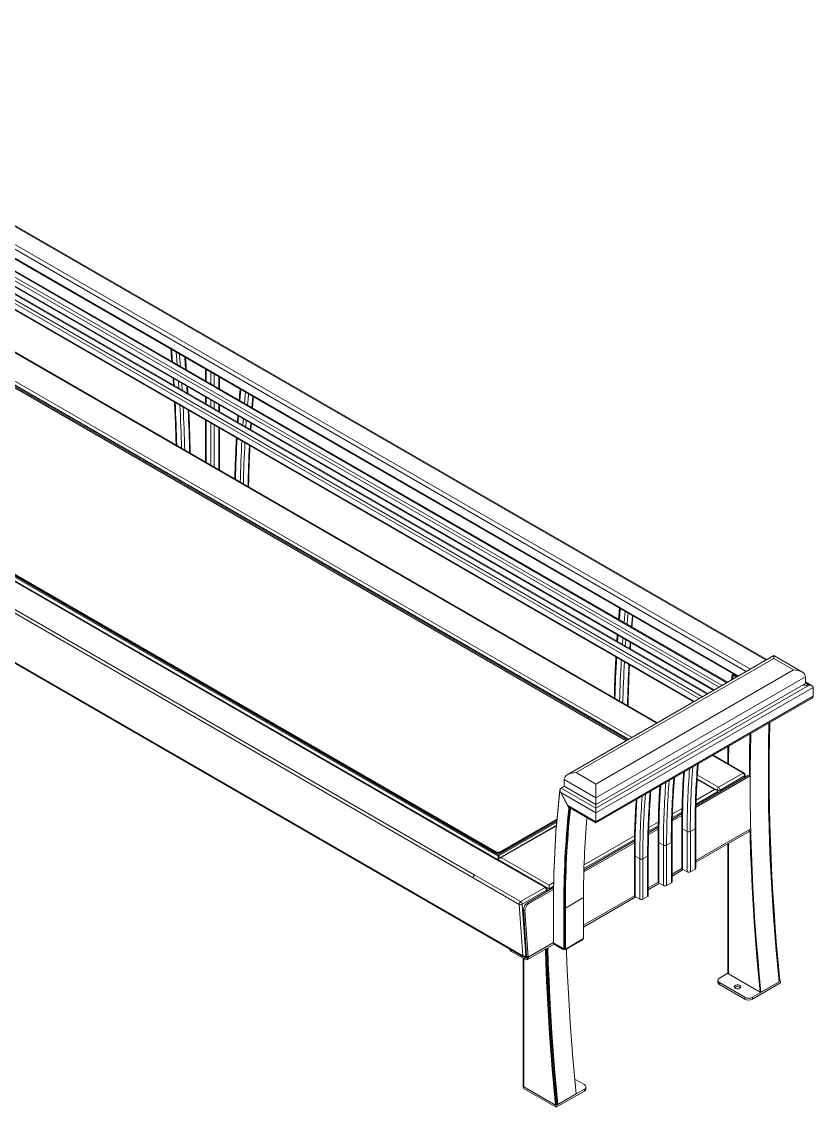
# Model space of a CAD drawing. Header units: millimetres. Extents: x 117 to 4973, y 109 to 3302.
# Drawn here: x 4173 to 4973, y 938 to 2035 of the extents above; entities that cross this region are included whole.
import ezdxf

# ---------------------------------------------------------------- set-up
doc = ezdxf.new("R2010")
doc.units = ezdxf.units.MM
doc.layers.add('ZANO_R', color=7, linetype='Continuous', lineweight=0)

msp = doc.modelspace()

# ---------------------------------------------------------------- linework, layer by layer
at = {"layer": 'ZANO_R'}
for p, q in [((4926.3, 1390.7), (3809.7, 2035.3)), ((3809.7, 2034.3), (4925.5, 1390.2)), ((3791.3, 2021.9), (4905.5, 1378.7)), ((3794.5, 2024.8), (4909.6, 1381.1)), ((3783.3, 2016.5), (4896.8, 1373.6)), ((3784.1, 2017), (4897.7, 1374.1)), ((3821, 1976.7), (4881.2, 1364.6)), ((3825.7, 1979.5), (4886, 1367.4)), ((4886.7, 1367.8), (3826.9, 1979.6)), ((3819.4, 1973.9), (4878, 1362.8)), ((3819.4, 1968.4), (4873.2, 1360)), ((3819.8, 1967.4), (4872.6, 1359.6)), ((3822.3, 1952.9), (4861.2, 1353.1)), ((3827, 1955.7), (4866, 1355.9)), ((4866.7, 1356.3), (3828.2, 1955.8)), ((3820.7, 1950.1), (4858, 1351.3)), ((3820.7, 1944.6), (4853.2, 1348.5)), ((3821.1, 1943.6), (4852.6, 1348.1)), ((4814.9, 1326.4), (3800.6, 1911.9)), ((4815.6, 1326.7), (3801.7, 1912.1)), ((4786.9, 1310.2), (3774.2, 1894.9)), ((3775.8, 1897.6), (4790.1, 1312.1)), ((4785.4, 1309.3), (3822.9, 1864.9)), ((4786.6, 1310), (3824.1, 1865.6)), ((4784.3, 1308.7), (3825.5, 1862.2)), ((4655.8, 1187.2), (3646.8, 1769.7)), ((4657, 1187.3), (3647.9, 1769.8)), ((3656, 1768.5), (4654.8, 1192)), ((3657.2, 1769.2), (4656, 1192.6)), ((4653.6, 1194), (3658.4, 1768.5)), ((3660.8, 1767.6), (4652, 1195.4)), ((4653.1, 1195.4), (3662, 1767.6)), ((3662.5, 1768.1), (4653.4, 1196.1)), ((3622.2, 1755.5), (4631.2, 1173)), ((4629.6, 1170.1), (3620.6, 1752.6)), ((3577.9, 1727.4), (4679.6, 1091.4)), ((3578.4, 1726.5), (4680.1, 1090.5)), ((4339.1, 1683.9), (4338.2, 1696.1)), ((4359.1, 1684), (4359.1, 1672.3)), ((4359.8, 1671.9), (4359.8, 1683.7)), ((4364.6, 1669.2), (4364.6, 1680.9)), ((4367.8, 1667.3), (4367.8, 1679)), ((4326.4, 1675), (4326.8, 1667.9)), ((4327.5, 1667.5), (4327, 1674.6)), ((4332.3, 1664.8), (4331.8, 1671.8)), ((4335.6, 1662.9), (4335.1, 1669.9)), ((4372.6, 1664.6), (4372.6, 1676.3)), ((4373.2, 1664.2), (4373.2, 1675.9)), ((4406, 1645.3), (4407, 1656.4)), ((4359.1, 1656), (4359.1, 1649.3)), ((4359.8, 1648.9), (4359.8, 1655.7)), ((4364.6, 1646.1), (4364.6, 1652.9)), ((4367.8, 1644.3), (4367.8, 1651.1)), ((4372.6, 1641.5), (4372.6, 1648.3)), ((4373.2, 1641.1), (4373.2, 1647.9)), ((4391.9, 1637.1), (4391.4, 1630.6)), ((4392.1, 1630.2), (4392.6, 1636.7)), ((4359.1, 1633), (4359.1, 1590.2)), ((4359.8, 1589.9), (4359.8, 1632.6)), ((4364.6, 1587.1), (4364.6, 1629.8)), ((4367.8, 1585.3), (4367.8, 1628)), ((4372.6, 1582.5), (4372.6, 1625.2)), ((4373.2, 1582.1), (4373.2, 1624.8)), ((4396.9, 1627.5), (4397.4, 1634)), ((4400, 1625.7), (4400.4, 1632.2)), ((4789.4, 1423.9), (4790.4, 1435.1)), ((4775.2, 1415.8), (4774.8, 1409.3)), ((4775.5, 1408.9), (4775.9, 1415.4)), ((4780.3, 1406.1), (4780.7, 1412.7)), ((4783.3, 1404.4), (4783.8, 1410.9)), ((4933.2, 1394.7), (4725.1, 1274.5)), ((4961.7, 1378.3), (4933.2, 1394.7)), ((4933.2, 1394.7), (4933.2, 1391.8)), ((4961.7, 1378.3), (4933.3, 1394.7)), ((4933.3, 1391.8), (4733.6, 1276.5)), ((4933.2, 1391.8), (4733.6, 1276.5)), ((4953.2, 1380.3), (4933.2, 1391.8)), ((4953.2, 1380.3), (4933.3, 1391.8)), ((4753.5, 1265), (4953.2, 1380.3)), ((4753.6, 1265), (4953.2, 1380.3)), ((4965.2, 1373.4), (4753.6, 1251.2)), ((4891.3, 1375.5), (4890.7, 1370.1)), ((4892.4, 1376.2), (4891.3, 1375.5)), ((4891.3, 1375.5), (4892.1, 1375.1)), ((4892.1, 1375.1), (4891.6, 1370.7)), ((4892.1, 1375), (4891.6, 1370.7)), ((4892.1, 1375.1), (4893.2, 1375.7)), ((4892.8, 1375.4), (4892.1, 1375)), ((4895.6, 1372.9), (4892.1, 1375)), ((4892.8, 1375.4), (4896.4, 1373.4)), ((4965.2, 1373.4), (4965.2, 1366.5)), ((4969, 1365), (4753.5, 1240.6)), ((4973.2, 1362.6), (4753.5, 1235.8)), ((4753.6, 1244.4), (4965.2, 1366.5)), ((4969, 1365), (4962.6, 1365)), ((4972, 1364.3), (4965.2, 1368.2)), ((4965.2, 1367.2), (4969, 1365)), ((4973.2, 1353.6), (4973.2, 1362.6)), ((4973.2, 1353.6), (4753.5, 1226.8)), ((4753.5, 1225.8), (4972, 1351.9)), ((4902.2, 1275.9), (4871.3, 1293.8)), ((4903.4, 1276.1), (4872, 1294.2)), ((4886.7, 1290.5), (4886.7, 1285.7)), ((4887.5, 1290), (4887.5, 1285.2)), ((4733.6, 1276.5), (4753.6, 1265)), ((4733.6, 1276.5), (4753.5, 1265)), ((4854.7, 1243.4), (4907.8, 1274.1)), ((4854.7, 1241.6), (4909.4, 1273.2)), ((4856.1, 1274), (4877.5, 1261.7)), ((4877.5, 1261.7), (4902.2, 1275.9)), ((4903.8, 1273.2), (4879.1, 1258.9)), ((4903.8, 1271.8), (4903.8, 1273.2)), ((4904.5, 1272.2), (4904.5, 1274.1)), ((4909.4, 1273.2), (4909.4, 1257.8)), ((4909.4, 1273.2), (4909.4, 1273.2)), ((4721.6, 1262.8), (4718.4, 1260.9)), ((4753.6, 1251.2), (4721.6, 1269.6)), ((4721.6, 1269.6), (4721.6, 1262.8)), ((4753.5, 1251.2), (4721.6, 1269.6)), ((4721.6, 1269.6), (4721.6, 1262.8)), ((4721.6, 1262.8), (4753.6, 1244.4)), ((4721.6, 1262.8), (4753.5, 1244.4)), ((4873.5, 1259.3), (4855.8, 1269.5)), ((4875.9, 1258.9), (4855.9, 1270.4)), ((4875.8, 1258.8), (4855.9, 1270.3)), ((4717.1, 1259.1), (4717.4, 1259.3)), ((4717.4, 1258.9), (4717.1, 1259.1)), ((4717.5, 1258.3), (4717.1, 1258.2)), ((4717.1, 1258.2), (4726.3, 1240.9)), ((4753.5, 1235.8), (4718.1, 1256.3)), ((4718.1, 1256.3), (4725.1, 1243.2)), ((4753.5, 1240.6), (4718.4, 1260.9)), ((4753.5, 1251.2), (4753.5, 1244.4)), ((4753.6, 1251.2), (4753.6, 1244.4)), ((4876.7, 1257.5), (4854.8, 1244.8)), ((4854.9, 1248.6), (4873.5, 1259.3)), ((4875.9, 1258.7), (4875.9, 1258.9)), ((4876.7, 1257.5), (4876.7, 1256.1)), ((4879.1, 1258.9), (4879.1, 1257.5)), ((4753.5, 1226.8), (4725.1, 1243.2)), ((4726.9, 1241.2), (4726.3, 1240.9)), ((4726.3, 1240.1), (4726.3, 1240.9)), ((4726.3, 1240.1), (4727.1, 1240.5)), ((4727, 1241.1), (4753.5, 1225.8)), ((4727.1, 1240.6), (4727.5, 1240.9)), ((4727.9, 1240.1), (4727.1, 1240.6)), ((4727.9, 1240.1), (4728.3, 1240.4)), ((4753.5, 1244.4), (4753.5, 1240.6)), ((4753.5, 1240.6), (4753.5, 1235.8)), ((4753.5, 1235.8), (4753.5, 1240.6)), ((4830.9, 1234.8), (4840.6, 1240.3)), ((4656.1, 1196.1), (4714.2, 1229.6)), ((4714.1, 1228.7), (4656.4, 1195.4)), ((4744.6, 1231), (4744.4, 1230.9)), ((4753.5, 1235.8), (4753.5, 1226.8)), ((4761, 1230.1), (4761, 1230.1)), ((4830.7, 1227.7), (4840.4, 1233.3)), ((4840.5, 1236.6), (4830.8, 1231)), ((4830.8, 1229.6), (4840.4, 1235.2)), ((4654.8, 1193.3), (4714, 1227.5)), ((4713.7, 1223.5), (4655.7, 1190)), ((4656, 1192.6), (4713.9, 1226.1)), ((4713.6, 1222.7), (4658, 1190.6)), ((4753.5, 1226.8), (4753.5, 1225.8)), ((4753.5, 1225.8), (4753.5, 1226.8)), ((4816.5, 1222.8), (4806.8, 1217.2)), ((4806.8, 1215.8), (4816.5, 1221.4)), ((4806.8, 1213.9), (4816.5, 1219.5)), ((4807, 1220.9), (4816.6, 1226.5)), ((4840.3, 1220.8), (4840.3, 1179.9)), ((4845.8, 1217.1), (4841, 1219.8)), ((4841, 1219.8), (4841, 1179)), ((4853.8, 1219.8), (4849, 1217.1)), ((4853.8, 1219.8), (4853.8, 1179)), ((4854.4, 1179.9), (4854.4, 1220.8)), ((4909.4, 1219.4), (4854.4, 1187.7)), ((4792.5, 1208.9), (4741.5, 1179.5)), ((4741.5, 1178.1), (4792.5, 1207.5)), ((4741.7, 1183.2), (4792.6, 1212.7)), ((4816.4, 1206.9), (4816.4, 1166.1)), ((4830.5, 1166.1), (4830.5, 1206.9)), ((4845.8, 1217.1), (4845.8, 1176.3)), ((4849, 1217.1), (4849, 1176.3)), ((4854.4, 1185.9), (4908.3, 1217)), ((4653.2, 1195.4), (4653.4, 1196.1)), ((4653.4, 1196.1), (4656.1, 1196.1)), ((4656.1, 1196.1), (4656.4, 1195.4)), ((4741.4, 1176.2), (4792.5, 1205.7)), ((4821.8, 1203.2), (4817, 1206)), ((4817, 1206), (4817, 1165.2)), ((4821.8, 1203.2), (4821.8, 1162.4)), ((4829.8, 1206), (4825, 1203.2)), ((4825, 1203.2), (4825, 1162.4)), ((4829.8, 1206), (4829.8, 1165.2)), ((4886.7, 1204.5), (4886.7, 1073.7)), ((4887.5, 1205), (4887.5, 1073.3)), ((4652, 1195.4), (4655.2, 1195.4)), ((4656, 1195.5), (4653.6, 1194)), ((4654.8, 1193.3), (4656, 1192.6)), ((4656, 1192.6), (4654.8, 1192)), ((4654.8, 1192), (4654.8, 1188.6)), ((4706.2, 1159.1), (4654.8, 1188.7)), ((4654.8, 1188.7), (4654.8, 1188.6)), ((4655.2, 1195.4), (4655.2, 1195.5)), ((4702.2, 1160.4), (4655.8, 1187.2)), ((4656.4, 1195.4), (4656, 1195.4)), ((4656, 1192.6), (4656, 1190.2)), ((4656.4, 1194.3), (4656.4, 1195.4)), ((4703.3, 1160.6), (4657, 1187.3)), ((4658, 1190.6), (4706.2, 1162.7)), ((4792.4, 1193.1), (4792.4, 1152.3)), ((4797.8, 1189.4), (4793.1, 1192.2)), ((4793.1, 1192.2), (4793.1, 1151.4)), ((4797.8, 1189.4), (4797.8, 1148.6)), ((4805.8, 1192.2), (4801, 1189.4)), ((4801, 1189.4), (4801, 1148.6)), ((4805.8, 1192.2), (4805.8, 1151.4)), ((4806.5, 1152.3), (4806.5, 1193.1)), ((4840.4, 1179.6), (4830.5, 1173.9)), ((4830.5, 1172), (4841.8, 1178.6)), ((4841, 1179), (4845.8, 1176.3)), ((4849, 1176.3), (4853.8, 1179)), ((4675.9, 1143.3), (4629.6, 1170.1)), ((4631.2, 1173), (4677.5, 1146.2)), ((4706.2, 1162.7), (4710.9, 1165.5)), ((4816.4, 1165.8), (4806.5, 1160)), ((4806.5, 1158.2), (4817.8, 1164.7)), ((4817, 1165.2), (4821.8, 1162.4)), ((4825, 1162.4), (4829.8, 1165.2)), ((4677.5, 1146.2), (4702.2, 1160.4)), ((4703.8, 1157.7), (4679.1, 1143.5)), ((4684.3, 1145), (4710.9, 1160.4)), ((4685.9, 1144.1), (4710.8, 1158.5)), ((4703.8, 1156.3), (4703.8, 1157.7)), ((4704.4, 1156.7), (4704.4, 1158.6)), ((4710.9, 1161.8), (4706.2, 1159.1)), ((4706.2, 1159.1), (4706.2, 1157.7)), ((4722, 1152.2), (4722, 1152.2)), ((4792.5, 1151.9), (4741.1, 1122.3)), ((4679.6, 1091.4), (4675.9, 1143.3)), ((4679.1, 1143.5), (4682.8, 1091.5)), ((4685.9, 1144.1), (4684.3, 1145)), ((4710.8, 1145.7), (4710.8, 1146.6)), ((4710.8, 1146.6), (4710.8, 1146.6)), ((4710.8, 1104.2), (4710.8, 1145.7)), ((4722.8, 1139.7), (4741.1, 1150.3)), ((4741.1, 1120.5), (4793.8, 1150.9)), ((4741.1, 1150.3), (4741.1, 1108.8)), ((4793.1, 1151.4), (4797.8, 1148.6)), ((4801, 1148.6), (4805.8, 1151.4)), ((4680.3, 1137.8), (4681.9, 1136.8)), ((4683.6, 1090.9), (4680.3, 1137.8)), ((4685.2, 1090), (4681.9, 1136.8)), ((4721.2, 1139.7), (4722, 1140.1)), ((4721.2, 1139.7), (4721.2, 1098.2)), ((4722.8, 1139.7), (4722, 1140.1)), ((4722, 1140.1), (4722, 1098.8)), ((4722, 1140.1), (4722, 1098.8)), ((4722.8, 1139.7), (4722.8, 1098.2)), ((4722.8, 1098.2), (4741.1, 1108.8)), ((4739.7, 1108), (4739.7, 1107.3)), ((4666.7, 1098.2), (4666.7, 1097.3)), ((4667.6, 1096.2), (4667.6, 1097.7)), ((4684.3, 1087.7), (4711.3, 1103.3)), ((4710.8, 1104.8), (4685.2, 1090)), ((4721.2, 1098.2), (4710.8, 1104.2)), ((4711.1, 1104), (4711.1, 1103.9)), ((4711.9, 1103.7), (4719.7, 1099.1)), ((4711.9, 1103.7), (4711.9, 1102.7)), ((4711.9, 1102.7), (4719.7, 1098.2)), ((4719.7, 1099.1), (4719.7, 1098.2)), ((4721.2, 1098.2), (4721.7, 1098.5)), ((4722.2, 1098.5), (4722.8, 1098.2)), ((4723.9, 1098.2), (4739.7, 1107.3)), ((4723.9, 1098.8), (4723.9, 1098.2)), ((4667.6, 1096.2), (4681.7, 1088)), ((4680, 1089), (4680, 959.5)), ((4680.8, 1088.5), (4680.8, 959.1)), ((4681.1, 1090.2), (4681.7, 1089.8)), ((4681.7, 1089.8), (4683.6, 1090.9)), ((4681.7, 1088), (4681.7, 1089.8)), ((4682.4, 1090.5), (4683.6, 1091.2)), ((4682.8, 1091.5), (4683.6, 1092)), ((4683.4, 1089.8), (4684.7, 1088)), ((4685.2, 1090), (4683.6, 1090.9)), ((4876.6, 1066.6), (4876.6, 1064.7)), ((4886.7, 1073.7), (4878.3, 1068.9)), ((4878.3, 1064.3), (4903.9, 1049.5)), ((4878.3, 1064.3), (4878.3, 1062.4)), ((4887.5, 1073.3), (4886.7, 1073.7)), ((4887.5, 1073.3), (4919.4, 1054.8)), ((4940.2, 1065.9), (4911.8, 1049.5)), ((4938.6, 1065.1), (4920.2, 1054.5)), ((4938.5, 1065.9), (4938.6, 1065.9)), ((4938.6, 1065.9), (4939.4, 1066.3)), ((4939.4, 1066.3), (4940.2, 1065.9)), ((4940.2, 1065.9), (4940.2, 1064)), ((4878.3, 1062.4), (4903.9, 1047.7)), ((4940.2, 1064), (4911.8, 1047.7)), ((4920.2, 1054.5), (4919.4, 1054.8)), ((4903.9, 1049.5), (4903.9, 1047.7)), ((4911.8, 1049.5), (4911.8, 1047.7)), ((4741.9, 961.2), (4732, 966.8)), ((4680, 959.5), (4680, 957.7)), ((4713.5, 940.2), (4680, 959.5)), ((4680.8, 959.1), (4680, 959.5)), ((4713.5, 938.3), (4680, 957.7)), ((4680.8, 959.1), (4712.7, 940.6)), ((4711.4, 963.5), (4712.3, 963)), ((4713.5, 940.2), (4741.9, 956.5)), ((4713.5, 938.3), (4741.9, 954.7)), ((4741.9, 956.5), (4741.9, 954.7)), ((4743.5, 957), (4743.5, 958.9)), ((4733.5, 951.8), (4715.1, 941.2)), ((4712.7, 940.6), (4713.5, 941.1)), ((4713.5, 940.2), (4713.5, 938.3)), ((4715.1, 941.2), (4714.3, 941.6))]:
    msp.add_line(p, q, dxfattribs=at)
at = {"layer": 'ZANO_R', "flags": 128}
for points in [[(4325.7, 1691.6), (4325.4, 1696.4), (4324.7, 1703.9)], [(4330.6, 1688.8), (4330.2, 1693.6), (4329.5, 1701.1)], [(4333.9, 1686.9), (4333.4, 1693.6), (4332.9, 1699.2)], [(4340.7, 1659.9), (4340.4, 1665.4), (4340.3, 1666.9)], [(4393.8, 1652.3), (4394.2, 1656.6), (4394.8, 1663.4)], [(4398.6, 1649.5), (4399, 1653.9), (4399.6, 1660.7)], [(4401.7, 1647.8), (4402.2, 1653.9), (4402.7, 1658.9)], [(4404.4, 1623.1), (4404.8, 1628.3), (4404.8, 1629.7)], [(4777.2, 1431), (4777.6, 1435.3), (4778.2, 1442.1)], [(4782, 1428.2), (4782.4, 1432.5), (4783, 1439.3)], [(4785, 1426.5), (4785.6, 1432.5), (4786.1, 1437.6)], [(4787.8, 1401.8), (4788.1, 1407), (4788.2, 1408.3)], [(4933.3, 1394.7), (4933.3, 1394.6), (4933.3, 1394.3), (4933.3, 1393.9), (4933.3, 1393.4), (4933.3, 1392.7), (4933.3, 1391.8)], [(4928.5, 1326.8), (4928.4, 1324.5), (4928, 1307.7), (4927.8, 1290.9), (4927.8, 1274), (4927.9, 1257), (4928.1, 1240), (4928.5, 1222.8), (4929, 1205.6), (4929.7, 1188.3), (4930.6, 1170.9), (4931.5, 1153.4), (4932.6, 1135.9), (4933.9, 1118.3), (4935.3, 1100.6), (4936.9, 1082.9), (4938.6, 1065.1)], [(4929.2, 1327.2), (4929.2, 1325.8), (4928.8, 1309.1), (4928.6, 1292.3), (4928.6, 1275.4), (4928.7, 1258.4), (4928.9, 1241.3), (4929.3, 1224.1), (4929.8, 1206.9), (4930.5, 1189.6), (4931.4, 1172.2), (4932.3, 1154.7), (4933.5, 1137.2), (4934.7, 1119.6), (4936.1, 1101.9), (4937.7, 1084.2), (4939.4, 1066.3)], [(4909.3, 1315.7), (4909.2, 1314.4), (4908.9, 1297.6), (4908.7, 1280.8), (4908.6, 1273.6)], [(4909.3, 1315.7), (4909.2, 1314.3), (4908.9, 1297.6), (4908.7, 1280.7), (4908.6, 1273.6)], [(4910.1, 1316.2), (4910, 1313.9), (4909.7, 1297.1), (4909.5, 1280.3), (4909.4, 1263.4), (4909.5, 1246.4), (4909.8, 1229.3), (4910.1, 1212.2), (4910.7, 1195), (4911.4, 1177.7), (4912.2, 1160.3), (4913.2, 1142.8), (4914.3, 1125.3), (4915.5, 1107.7), (4917, 1090), (4918.5, 1072.3), (4920.2, 1054.5)], [(4886.9, 1302.8), (4886.9, 1301.3), (4886.7, 1290.5)], [(4887.7, 1303.3), (4887.7, 1300.9), (4887.5, 1290)], [(4887.7, 1303.3), (4887.7, 1300.9), (4887.5, 1290)], [(4927.8, 1276.9), (4927.8, 1274.9), (4927.9, 1257.9), (4928.1, 1240.8), (4928.5, 1223.7), (4929.1, 1206.4), (4929.7, 1189.1), (4930.6, 1171.7), (4931.5, 1154.3), (4932.7, 1136.7), (4933.9, 1119.1), (4935.3, 1101.4), (4936.9, 1083.7), (4938.6, 1065.9)], [(4753.5, 1265), (4753.5, 1264.1), (4753.5, 1263), (4753.5, 1261.8), (4753.5, 1260.6), (4753.5, 1259.4), (4753.5, 1258.1), (4753.5, 1256.8), (4753.5, 1255.6), (4753.5, 1254.4), (4753.5, 1253.2), (4753.5, 1252.2), (4753.5, 1251.2)], [(4753.6, 1265), (4753.6, 1264.1), (4753.6, 1263), (4753.6, 1261.8), (4753.6, 1260.6), (4753.6, 1259.4), (4753.6, 1258.1), (4753.6, 1256.8), (4753.6, 1255.6), (4753.6, 1254.4), (4753.6, 1253.2), (4753.6, 1252.1), (4753.6, 1251.2)], [(4909.2, 1218.1), (4909.3, 1212.7), (4909.9, 1195.4), (4910.6, 1178.1), (4911.4, 1160.7), (4912.4, 1143.2), (4913.5, 1125.7), (4914.7, 1108.1), (4916.2, 1090.4), (4917.7, 1072.6), (4919.4, 1054.8)], [(4909.2, 1218.1), (4909.3, 1212.6), (4909.9, 1195.4), (4910.6, 1178), (4911.4, 1160.7), (4912.4, 1143.2), (4913.5, 1125.7), (4914.7, 1108), (4916.2, 1090.4), (4917.7, 1072.6), (4919.4, 1054.8)], [(4817, 1206), (4816.7, 1206.2), (4816.5, 1206.4), (4816.4, 1206.7), (4816.4, 1206.9), (4816.4, 1206.9)], [(4706.2, 1159.1), (4706.2, 1159.4), (4706.2, 1159.8), (4706.2, 1160.2), (4706.2, 1160.7), (4706.2, 1161.1), (4706.2, 1161.6), (4706.2, 1162), (4706.2, 1162.4), (4706.2, 1162.7)], [(4702.7, 1098.3), (4703.1, 1083.5), (4703.8, 1065.9), (4704.6, 1048.2), (4705.6, 1030.5), (4706.7, 1012.6), (4708, 994.8), (4709.4, 976.8), (4711, 958.7), (4712.7, 940.6)], [(4703.5, 1098.7), (4703.9, 1083.9), (4704.6, 1066.3), (4705.4, 1048.7), (4706.4, 1030.9), (4707.5, 1013.1), (4708.8, 995.2), (4710.2, 977.2), (4711.8, 959.2), (4713.5, 941.1)], [(4704.3, 1099.2), (4704.7, 1084.4), (4705.4, 1066.8), (4706.2, 1049.1), (4707.2, 1031.4), (4708.3, 1013.6), (4709.6, 995.7), (4711, 977.7), (4712.6, 959.7), (4714.3, 941.6)], [(4705, 1099.6), (4705.5, 1083.9), (4706.2, 1066.4), (4707, 1048.7), (4708, 1031), (4709.1, 1013.2), (4710.4, 995.3), (4711.8, 977.3), (4713.4, 959.3), (4715.1, 941.2)], [(4721.7, 1098.6), (4721.8, 1098.6), (4722.2, 1098.7)], [(4723.8, 1098.1), (4723.9, 1094.6), (4724.6, 1077), (4725.4, 1059.3), (4726.4, 1041.6), (4727.5, 1023.8), (4728.8, 1005.9), (4730.2, 987.9), (4731.8, 969.9), (4733.5, 951.8)], [(4682.4, 1090.5), (4682.4, 1090.5), (4682.5, 1090.7), (4682.7, 1090.9), (4682.8, 1091.2), (4682.8, 1091.5)], [(4878.3, 1068.9), (4877.6, 1068.4), (4877.1, 1067.8), (4876.7, 1067.2), (4876.6, 1066.6), (4876.7, 1065.9), (4877.1, 1065.3), (4877.6, 1064.8), (4878.3, 1064.3)], [(4899.1, 1058.7), (4898.4, 1058.4), (4897.6, 1058.2), (4896.8, 1058.2), (4895.9, 1058.2), (4895.1, 1058.4), (4894.4, 1058.6), (4893.9, 1059), (4893.5, 1059.5), (4893.3, 1059.9), (4893.3, 1060.4), (4893.6, 1060.9), (4894, 1061.3), (4894.6, 1061.7), (4895.3, 1061.9), (4896.1, 1062), (4897, 1062.1), (4897.8, 1062), (4898.6, 1061.7), (4899.2, 1061.4), (4899.7, 1061), (4900, 1060.5), (4900.1, 1060.1), (4899.9, 1059.6), (4899.6, 1059.1), (4899.1, 1058.7)], [(4741.9, 956.5), (4742.6, 957), (4743.1, 957.6), (4743.4, 958.2), (4743.5, 958.9), (4743.4, 959.5), (4743.1, 960.1), (4742.6, 960.7), (4741.9, 961.2)]]:
    msp.add_lwpolyline(points, dxfattribs=at)
at = {"layer": 'ZANO_R'}
for centre, radius, start, end in [((2852.2, 1572.8), 1478.3, 1.3243, 3.0192), ((2850.3, 1570.1), 1485, 1.3183, 3.0055), ((2857.9, 1570.3), 1480.6, 1.2404, 2.9311), ((2874, 1573.5), 1469.3, 1.0166, 2.7163), ((5680.1, 1542.7), 1291, 176.8114, 178.6677), ((5680.5, 1539.9), 1286.6, 176.7977, 178.66), ((5687.6, 1539.6), 1290.5, 176.8765, 178.7345), ((5702.8, 1542), 1300.9, 177.1217, 178.969), ((6060.8, 1321.5), 1288.3, 176.8095, 178.6696), ((6063.9, 1318.6), 1286.7, 176.7976, 178.6599), ((6071.2, 1318.3), 1290.7, 176.8766, 178.7344), ((6085.9, 1320.7), 1300.6, 177.1216, 178.9693), ((5664.1, 1220.6), 810.4, 175.4317, 180.0545), ((5665, 1220.5), 824, 176.0381, 180.0453), ((5659.4, 1217.8), 813.6, 175.5852, 180.0525), ((5659.3, 1217.8), 810.4, 175.4317, 180.0545), ((4902.9, 1275), 1.14, 65.6903, 125.6183), ((4900.4, 1273), 3.47, 2.604, 57.395), ((4902.2, 1274.1), 2.26, 0, 60.0027), ((4903.4, 1274.2), 1.14, 294.3649, 354.317), ((5641.1, 1206.7), 824, 176.0381, 180.0453), ((5635.4, 1204), 813.6, 175.5852, 180.0525), ((5635.4, 1204), 810.4, 175.4317, 180.0545), ((5640.1, 1206.8), 810.4, 175.4317, 180.0545), ((4879.4, 1258.7), 3.47, 122.6059, 177.3951), ((4875.6, 1258.7), 3.47, 2.604, 57.395), ((5674.2, 1148.5), 963.4, 173.4085, 180.1128), ((5674.2, 1147.6), 963.4, 173.4084, 180.1129), ((5611.5, 1190.1), 813.6, 175.5852, 180.0525), ((5611.4, 1190.2), 810.4, 175.4317, 180.0545), ((5616.2, 1192.9), 810.4, 175.4317, 180.0545), ((4877.5, 1262), 3.47, 242.6093, 297.3907), ((5682.7, 1141.1), 961.6, 174.0945, 180.0875), ((5684.5, 1141.6), 962.5, 174.0923, 180.0853), ((5683.5, 1141.6), 961.6, 174.0945, 180.0875), ((5684.3, 1141.1), 961.6, 174.0923, 180.0854), ((5617.1, 1192.8), 824, 176.0381, 180.0453), ((5721.6, 1151.1), 980.5, 175.322, 180.0495), ((4841.4, 1220.8), 1.08, 184.0416, 247.2635), ((4853.3, 1220.9), 1.14, 294.3674, 354.2887), ((4906.7, 1219.2), 2.76, 306.2645, 335.5404), ((4829.3, 1207), 1.14, 294.3713, 354.2801), ((4847.4, 1220.1), 3.47, 242.6102, 297.3898), ((4823.4, 1206.3), 3.47, 242.608, 297.392), ((4656.5, 1186.3), 1.14, 65.6903, 125.6183), ((4793.5, 1193.2), 1.08, 184.0614, 247.2438), ((4799.4, 1192.5), 3.47, 242.61, 297.3919), ((4805.4, 1193.2), 1.14, 294.3713, 354.2801), ((4841.4, 1180.1), 1.14, 185.6888, 245.6293), ((4847.4, 1179.3), 3.47, 242.6102, 297.3898), ((4853.3, 1180.1), 1.14, 294.3649, 354.317), ((4633, 1170.1), 3.42, 122.344, 180.256), ((4817.5, 1166.2), 1.14, 185.7076, 245.6215), ((4829.3, 1166.2), 1.14, 294.3689, 354.3085), ((4702.8, 1159.5), 1.14, 65.6903, 125.6183), ((4700.3, 1157.5), 3.47, 2.604, 57.395), ((4702.2, 1158.6), 2.26, 0, 60.0027), ((4703.3, 1158.7), 1.14, 294.3649, 354.317), ((4793.5, 1152.4), 1.14, 185.7068, 245.6113), ((4805.4, 1152.4), 1.14, 294.3617, 354.3202), ((4823.4, 1165.5), 3.47, 242.608, 297.392), ((4679.4, 1143.3), 3.42, 122.344, 180.256), ((4677.4, 1146.2), 3.26, 243.1902, 301.9017), ((4675.7, 1143.3), 3.47, 2.604, 57.395), ((4688.9, 1137.8), 8.56, 122.343, 180.2556), ((4690.5, 1136.9), 8.56, 122.343, 180.2556), ((4799.4, 1151.7), 3.47, 242.61, 297.3919), ((4739.1, 1108.7), 1.51, 294.7768, 349.7891), ((4668.1, 1097.5), 1.42, 185.6986, 245.6248), ((4712.5, 1104.1), 1.48, 185.6961, 245.624), ((4721.8, 1102.2), 4.51, 242.6077, 297.3923), ((4681.1, 1094.3), 3.26, 243.189, 301.9067), ((4680.7, 1091.4), 1.06, 179.115, 235.7279), ((4681.2, 1092.4), 2.26, 240.0027, 299.9973), ((4879.5, 1065), 2.84, 185.695, 245.624), ((4896.7, 1055.6), 4.64, 49.9022, 130.0978), ((4907.8, 1057.2), 8.68, 242.6088, 297.3912), ((4907.8, 1055.4), 8.68, 242.6088, 297.3912), ((4740.7, 957.3), 2.84, 294.3704, 354.3087)]:
    msp.add_arc(centre, radius, start, end, dxfattribs=at)
for centre, major_axis, ratio, start_param, end_param in [((4953.2, 1373.4), (12, 0), 0.577382, 0, 1.570796), ((4953.2, 1373.4), (12, 0), 0.577382, 0, 1.570796), ((4969, 1362.6), (4.15, 0), 0.577382, 0, 1.570796), ((4969, 1362.6), (4.15, 0), 0.577382, 0, 1.570796), ((4969, 1353.6), (4.15, 0), 0.577382, 5.497706, 6.283185), ((4969, 1353.6), (4.15, 0), 0.577382, 5.497706, 6.283185), ((4733.6, 1269.6), (12, 0), 0.577382, 1.570796, 3.141593), ((4733.6, 1269.6), (12, 0), 0.577382, 1.570796, 3.141593), ((4720.2, 1257.5), (-1.77, 3.5), 0.61102, 0.033986, 1.033715), ((4873.5, 1257.5), (3.19, 0), 0.577382, 0, 1.570796), ((4727.1, 1244.4), (-1.77, 3.5), 0.61102, 1.604782, 2.390262), ((4658, 1188.7), (3.19, 0), 0.577382, 1.570796, 3.141593)]:
    msp.add_ellipse(centre, major_axis=major_axis, ratio=ratio, start_param=start_param, end_param=end_param, dxfattribs=at)
for points, knots in [([(4324.1, 1704.3), (4324.4, 1700.4), (4324.8, 1696.3), (4325.1, 1692.2), (4325.1, 1692)], [0, 0, 0, 0, 0.942566, 1, 1, 1, 1]), ([(4339.9, 1683.4), (4339.7, 1686), (4339.4, 1690), (4339.1, 1694.1), (4338.9, 1695.7)], [0, 0, 0, 0, 0.621239, 1, 1, 1, 1]), ([(4341.5, 1659.5), (4341.4, 1660.8), (4341.3, 1663.2), (4341.1, 1665.5), (4341, 1666.5)], [0, 0, 0, 0, 0.579876, 1, 1, 1, 1]), ([(4394.1, 1663.8), (4393.8, 1660.4), (4393.4, 1656.7), (4393.1, 1653), (4393.1, 1652.7)], [0, 0, 0, 0, 0.9319825, 1, 1, 1, 1]), ([(4327.8, 1651.1), (4328, 1646.8), (4328.5, 1637.9), (4329, 1624.7), (4329.3, 1614.4), (4329.4, 1608.7), (4329.4, 1607.4)], [0, 0, 0, 0, 0.294218, 0.602303, 0.910387, 1, 1, 1, 1]), ([(4406.6, 1644.9), (4406.8, 1647.1), (4407, 1650.8), (4407.4, 1654.5), (4407.5, 1656.1)], [0, 0, 0, 0, 0.569954, 1, 1, 1, 1]), ([(4343.7, 1599.1), (4343.6, 1602.5), (4343.5, 1610.4), (4343.1, 1622.7), (4342.7, 1633.9), (4342.4, 1640.6), (4342.3, 1642.7)], [0, 0, 0, 0, 0.234489, 0.544244, 0.853997, 1, 1, 1, 1]), ([(4405, 1622.8), (4405.1, 1623.9), (4405.2, 1626.1), (4405.4, 1628.3), (4405.4, 1629.3)], [0, 0, 0, 0, 0.512009, 1, 1, 1, 1]), ([(4390.4, 1614.9), (4390.2, 1610.8), (4389.8, 1602.4), (4389.3, 1589.6), (4388.9, 1579.8), (4388.8, 1574.3), (4388.8, 1573.1)], [0, 0, 0, 0, 0.297911, 0.607637, 0.917364, 1, 1, 1, 1]), ([(4402.7, 1565.1), (4402.8, 1568.3), (4402.9, 1575.9), (4403.3, 1587.8), (4403.7, 1598.5), (4404, 1604.9), (4404.1, 1607)], [0, 0, 0, 0, 0.2303, 0.538411, 0.846522, 1, 1, 1, 1]), ([(4777.5, 1442.5), (4777.1, 1439.1), (4776.8, 1435.4), (4776.5, 1431.7), (4776.5, 1431.4)], [0, 0, 0, 0, 0.931982, 1, 1, 1, 1]), ([(4790, 1423.6), (4790.1, 1425.7), (4790.4, 1429.5), (4790.8, 1433.2), (4790.9, 1434.8)], [0, 0, 0, 0, 0.569953, 1, 1, 1, 1]), ([(4788.4, 1401.5), (4788.5, 1402.6), (4788.6, 1404.8), (4788.7, 1406.9), (4788.8, 1408)], [0, 0, 0, 0, 0.512009, 1, 1, 1, 1]), ([(4773.8, 1393.6), (4773.6, 1389.5), (4773.1, 1381.1), (4772.6, 1368.3), (4772.3, 1358.5), (4772.2, 1353), (4772.2, 1351.8)], [0, 0, 0, 0, 0.297911, 0.607637, 0.917364, 1, 1, 1, 1]), ([(4786.1, 1343.7), (4786.2, 1347), (4786.3, 1354.6), (4786.7, 1366.4), (4787.1, 1377.2), (4787.4, 1383.6), (4787.5, 1385.7)], [0, 0, 0, 0, 0.2303, 0.538411, 0.846522, 1, 1, 1, 1]), ([(4854.4, 1220.8), (4854.4, 1222.6), (4854.4, 1227.9), (4854.5, 1236.6), (4854.8, 1246.9), (4855.2, 1257.2), (4855.7, 1267.3), (4856.3, 1276.8), (4856.7, 1282.8), (4857, 1285.5)], [0, 0, 0, 0, 0.082954, 0.240602, 0.398251, 0.555899, 0.713546, 0.871193, 1, 1, 1, 1]), ([(4842.2, 1277), (4842, 1274), (4841.6, 1267.7), (4841.1, 1257.9), (4840.7, 1247.6), (4840.5, 1237.2), (4840.3, 1228.2), (4840.3, 1222.7), (4840.3, 1220.8)], [0, 0, 0, 0, 0.1606163, 0.3444135, 0.5282113, 0.7120084, 0.8958053, 1, 1, 1, 1]), ([(4818.2, 1263.2), (4818, 1260.2), (4817.6, 1253.9), (4817.1, 1244.1), (4816.8, 1233.8), (4816.5, 1223.4), (4816.4, 1214.4), (4816.4, 1208.9), (4816.4, 1206.9)], [0, 0, 0, 0, 0.160616, 0.344413, 0.528211, 0.712008, 0.895805, 1, 1, 1, 1]), ([(4830.5, 1206.9), (4830.5, 1208.8), (4830.5, 1214.1), (4830.6, 1222.8), (4830.8, 1233.1), (4831.2, 1243.3), (4831.7, 1253.5), (4832.3, 1262.9), (4832.8, 1269), (4833, 1271.7)], [0, 0, 0, 0, 0.082954, 0.240602, 0.398251, 0.555899, 0.713546, 0.871193, 1, 1, 1, 1]), ([(4806.5, 1193.1), (4806.5, 1194.9), (4806.5, 1200.2), (4806.6, 1209), (4806.9, 1219.3), (4807.3, 1229.5), (4807.8, 1239.6), (4808.4, 1249.1), (4808.8, 1255.1), (4809, 1257.8)], [0, 0, 0, 0, 0.082954, 0.240602, 0.398251, 0.555899, 0.713546, 0.871193, 1, 1, 1, 1]), ([(4727.1, 1240.5), (4727.1, 1240.7), (4727.1, 1240.9), (4727.1, 1241), (4727.1, 1241.1)], [0, 0, 0, 0, 0.855642, 1, 1, 1, 1]), ([(4794.3, 1249.3), (4794.1, 1246.4), (4793.7, 1240), (4793.2, 1230.2), (4792.8, 1219.9), (4792.5, 1209.5), (4792.4, 1200.6), (4792.4, 1195.1), (4792.4, 1193.1)], [0, 0, 0, 0, 0.160616, 0.344413, 0.528211, 0.712008, 0.895805, 1, 1, 1, 1]), ([(4681.7, 1089.8), (4682, 1089.7), (4682.5, 1089.5), (4683.1, 1089.5), (4683.3, 1089.7), (4683.4, 1089.8)], [0, 0, 0, 0, 0.39369, 0.740134, 1, 1, 1, 1]), ([(4681.7, 1088), (4682.2, 1087.8), (4683, 1087.4), (4684, 1087.4), (4684.5, 1087.8), (4684.7, 1088)], [0, 0, 0, 0, 0.347521, 0.695132, 1, 1, 1, 1]), ([(4683.4, 1089.8), (4683.5, 1090), (4683.7, 1090.2), (4683.6, 1090.7), (4683.6, 1090.9)], [0, 0, 0, 0, 0.4999943, 1, 1, 1, 1]), ([(4684.7, 1088), (4684.9, 1088.3), (4685.2, 1088.8), (4685.2, 1089.6), (4685.2, 1090)], [0, 0, 0, 0, 0.500004, 1, 1, 1, 1])]:
    msp.add_open_spline(points, degree=3, knots=knots, dxfattribs=at)

doc.saveas('drawing.dxf')
